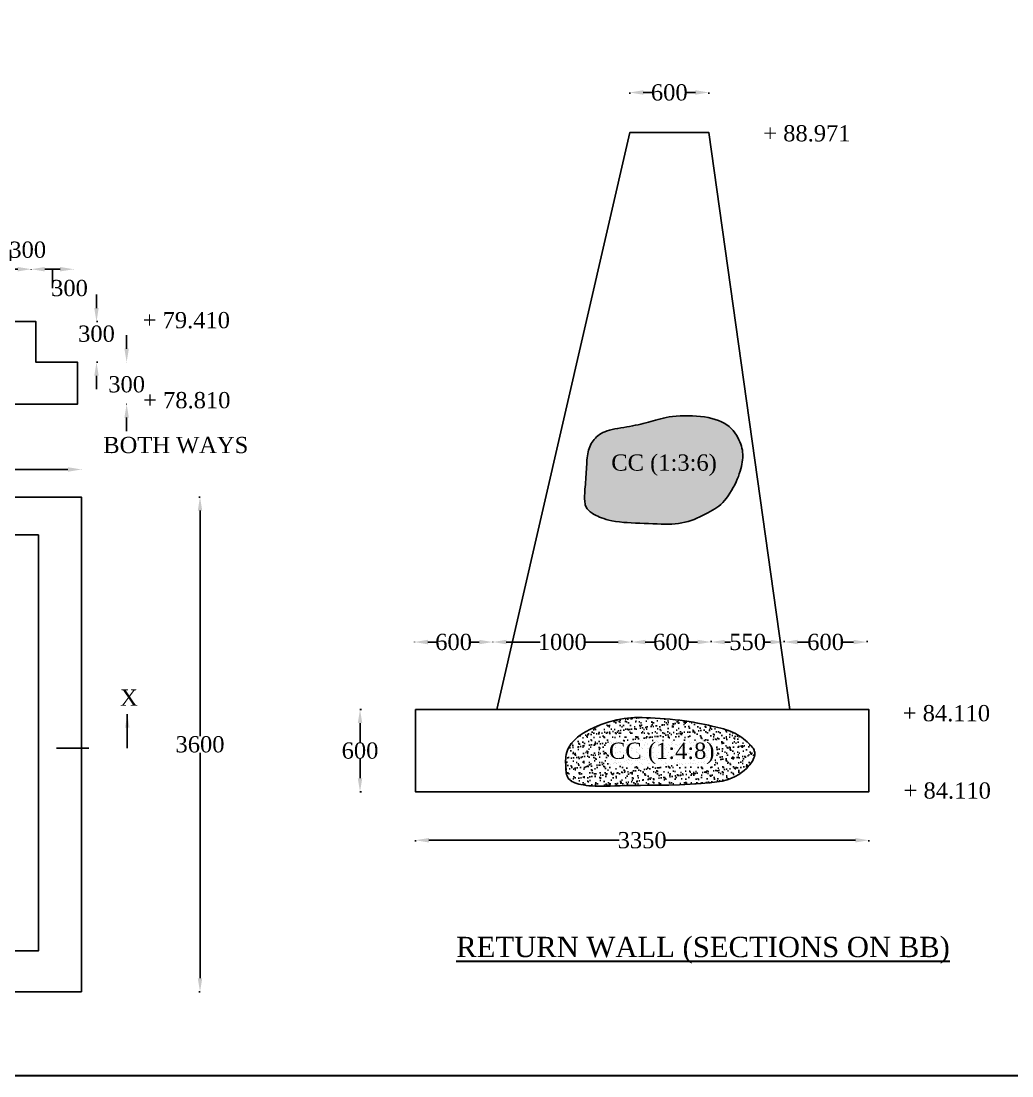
# Model space of a CAD drawing. Header units: millimetres. Extents: x 660 to 18688, y 100 to 12175.
# Drawn here: x 7944 to 11608, y 100 to 4000 of the extents above; entities that cross this region are included whole.
import ezdxf

# ---------------------------------------------------------------- set-up
doc = ezdxf.new("R2010")
doc.units = ezdxf.units.MM
doc.header["$MEASUREMENT"] = 0
doc.linetypes.add('ACAD_ISO03W100', pattern=[30, 12, -18])
for name, color, linetype in [('DIM', 5, 'Continuous'), ('DO LINE', 3, 'Continuous'), ('DWG.LINE', 10, 'Continuous'), ('HATCH', 2, 'Continuous'), ('TEXT', 7, 'Continuous')]:
    doc.layers.add(name, color=color, linetype=linetype)
doc.layers.add('TITLE', color=7, linetype='Continuous', lineweight=30)
doc.styles.get("Standard").update_dxf_attribs({"font": 'TIMES.TTF', "height": 60})
doc.dimstyles.get("Standard").update_dxf_attribs({"dimtxt": 60, "dimasz": 50, "dimexe": 0.18, "dimexo": 0.0625, "dimgap": 0.09, "dimtad": 0, "dimtih": 1, "dimtoh": 1, "dimdec": 0, "dimzin": 0, "dimdsep": 46, "dimtxsty": 'Standard', "dimcen": 300, "dimclrd": 5, "dimclre": 5, "dimclrt": 4, "dimadec": 0, "dimazin": 0, "dimtfac": 1, "dimtdec": 0, "dimtofl": 0, "dimtmove": 0, "dimatfit": 3, "dimfxl": 5, "dimfxlon": 1, "dimtolj": 1, "dimtzin": 0, "dimarcsym": 0})

# ---------------------------------------------------------------- blocks, each defined once
blk = doc.blocks.new('*D40')
at = {"layer": 'Defpoints', "color": 0, "ltscale": 0.2}
for p in [(7829.6, 3081.6), (7982, 3082.6), (7982, 3080.8)]:
    blk.add_point(p, dxfattribs=at)
at = {"layer": 'DIM', "color": 5, "lineweight": -2, "ltscale": 0.2}
for p, q in [((7905.8, 3082.6), (7905.5, 3154.3)), ((7905.5, 3154.3), (7905.7, 3154.3)), ((7829.6, 3081.7), (7829.6, 3082.8)), ((7879.6, 3082.6), (7932, 3082.6)), ((7982, 3080.9), (7982, 3082.8))]:
    blk.add_line(p, q, dxfattribs=at)
at = {"layer": 'DIM', "color": 5, "ltscale": 0.2}
for points in [[(7879.6, 3090.9), (7879.6, 3074.3), (7829.6, 3082.6)], [(7932, 3090.9), (7932, 3074.3), (7982, 3082.6)]]:
    blk.add_solid(points, dxfattribs=at)
at = {"layer": 'DIM', "color": 4, "ltscale": 0.2, "insert": (7968.9, 3154.3), "char_height": 60, "attachment_point": 5}
blk.add_mtext('\\A1;300', dxfattribs=at)
blk = doc.blocks.new('*D41')
at = {"layer": 'Defpoints', "color": 0, "ltscale": 0.2}
for p in [(7982, 3080.8), (8138.7, 3082.6), (8138.7, 3082.6)]:
    blk.add_point(p, dxfattribs=at)
at = {"layer": 'DIM', "color": 5, "lineweight": -2, "ltscale": 0.2}
for p, q in [((7982, 3080.9), (7982, 3082.8)), ((8032, 3082.6), (8088.7, 3082.6)), ((8060.3, 3082.6), (8060.1, 3012.6)), ((8138.7, 3082.6), (8138.7, 3082.8)), ((8060.1, 3012.6), (8060.2, 3012.6))]:
    blk.add_line(p, q, dxfattribs=at)
at = {"layer": 'DIM', "color": 5, "ltscale": 0.2}
for points in [[(8032, 3090.9), (8032, 3074.3), (7982, 3082.6)], [(8088.7, 3090.9), (8088.7, 3074.3), (8138.7, 3082.6)]]:
    blk.add_solid(points, dxfattribs=at)
at = {"layer": 'DIM', "color": 4, "ltscale": 0.2, "insert": (8123.4, 3012.6), "char_height": 60, "attachment_point": 5}
blk.add_mtext('\\A1;300', dxfattribs=at)
blk = doc.blocks.new('*D42')
at = {"layer": 'Defpoints', "color": 0, "ltscale": 0.2}
for p in [(8334.7, 2738.7), (8334.7, 2738.7), (8334.7, 2584.1)]:
    blk.add_point(p, dxfattribs=at)
at = {"layer": 'DIM', "color": 5, "lineweight": -2, "ltscale": 0.2}
for p, q in [((8334.7, 2788.7), (8334.7, 2838.7)), ((8334.7, 2738.7), (8334.5, 2738.7)), ((8334.7, 2584.1), (8334.9, 2584.1)), ((8334.7, 2534.1), (8334.7, 2484.1))]:
    blk.add_line(p, q, dxfattribs=at)
at = {"layer": 'DIM', "color": 5, "ltscale": 0.2}
for points in [[(8326.4, 2788.7), (8343, 2788.7), (8334.7, 2738.7)], [(8326.4, 2534.1), (8343, 2534.1), (8334.7, 2584.1)]]:
    blk.add_solid(points, dxfattribs=at)
at = {"layer": 'DIM', "color": 4, "ltscale": 0.2, "insert": (8334.7, 2656.8), "char_height": 60, "attachment_point": 5}
blk.add_mtext('\\A1;300', dxfattribs=at)
blk = doc.blocks.new('*D43')
at = {"layer": 'Defpoints', "color": 0, "ltscale": 0.2}
for p in [(8223.2, 2888.9), (8334.7, 2888.9), (8334.7, 2738.7)]:
    blk.add_point(p, dxfattribs=at)
at = {"layer": 'DIM', "color": 5, "lineweight": -2, "ltscale": 0.2}
for p, q in [((8223.2, 2938.9), (8223.2, 2988.9)), ((8228.2, 2888.9), (8223, 2888.9)), ((8228.2, 2738.7), (8223, 2738.7)), ((8223.2, 2688.7), (8223.2, 2638.7))]:
    blk.add_line(p, q, dxfattribs=at)
at = {"layer": 'DIM', "color": 5, "ltscale": 0.2}
for points in [[(8214.9, 2938.9), (8231.5, 2938.9), (8223.2, 2888.9)], [(8214.9, 2688.7), (8231.5, 2688.7), (8223.2, 2738.7)]]:
    blk.add_solid(points, dxfattribs=at)
at = {"layer": 'DIM', "color": 4, "ltscale": 0.2, "insert": (8223.2, 2843.9), "char_height": 60, "attachment_point": 5}
blk.add_mtext('\\A1;300', dxfattribs=at)
blk = doc.blocks.new('*D55')
at = {"layer": 'Defpoints', "color": 0, "ltscale": 0.2}
for p in [(3756, 2342.2), (8167.4, 2342.2), (8167.4, 2342.2)]:
    blk.add_point(p, dxfattribs=at)
at = {"layer": 'DIM', "color": 5, "lineweight": -2, "ltscale": 0.2}
for p, q in [((3756, 2342.2), (3756, 2342.4)), ((3806, 2342.2), (5877.3, 2342.2)), ((8117.4, 2342.2), (6046.2, 2342.2)), ((8167.4, 2342.2), (8167.4, 2342.4))]:
    blk.add_line(p, q, dxfattribs=at)
at = {"layer": 'DIM', "color": 5, "ltscale": 0.2}
for points in [[(3806, 2350.5), (3806, 2333.9), (3756, 2342.2)], [(8117.4, 2350.5), (8117.4, 2333.9), (8167.4, 2342.2)]]:
    blk.add_solid(points, dxfattribs=at)
at = {"layer": 'DIM', "color": 4, "ltscale": 0.2, "insert": (5961.7, 2342.2), "char_height": 60, "attachment_point": 5}
blk.add_mtext('\\A1;8800', dxfattribs=at)
blk = doc.blocks.new('*D56')
at = {"layer": 'Defpoints', "color": 0, "ltscale": 0.2}
for p in [(8598.7, 2240.4), (8598.7, 411.3), (8606, 411.3)]:
    blk.add_point(p, dxfattribs=at)
at = {"layer": 'DIM', "color": 5, "lineweight": -2, "ltscale": 0.2}
for p, q in [((8601, 2240.4), (8606.2, 2240.4)), ((8606, 2190.4), (8606, 1356.4)), ((8606, 461.3), (8606, 1295.2)), ((8601, 411.3), (8606.2, 411.3))]:
    blk.add_line(p, q, dxfattribs=at)
at = {"layer": 'DIM', "color": 5, "ltscale": 0.2}
for points in [[(8597.7, 2190.4), (8614.3, 2190.4), (8606, 2240.4)], [(8597.7, 461.3), (8614.3, 461.3), (8606, 411.3)]]:
    blk.add_solid(points, dxfattribs=at)
at = {"layer": 'DIM', "color": 4, "ltscale": 0.2, "insert": (8606, 1325.8), "char_height": 60, "attachment_point": 5}
blk.add_mtext('\\A1;3600', dxfattribs=at)
blk = doc.blocks.new('*D57')
at = {"layer": 'Defpoints', "color": 0, "ltscale": 0.2}
for p in [(10487.4, 3735.9), (10194.9, 3587.5), (10487.4, 3587.5)]:
    blk.add_point(p, dxfattribs=at)
at = {"layer": 'DIM', "color": 5, "lineweight": -2, "ltscale": 0.2}
for p, q in [((10194.9, 3730.9), (10194.9, 3736.1)), ((10244.9, 3735.9), (10278.1, 3735.9)), ((10437.4, 3735.9), (10404.2, 3735.9)), ((10487.4, 3730.9), (10487.4, 3736.1))]:
    blk.add_line(p, q, dxfattribs=at)
at = {"layer": 'DIM', "color": 5, "ltscale": 0.2}
for points in [[(10244.9, 3744.3), (10244.9, 3727.6), (10194.9, 3735.9)], [(10437.4, 3744.3), (10437.4, 3727.6), (10487.4, 3735.9)]]:
    blk.add_solid(points, dxfattribs=at)
at = {"layer": 'DIM', "color": 4, "ltscale": 0.2, "insert": (10341.1, 3735.9), "char_height": 60, "attachment_point": 5}
blk.add_mtext('\\A1;600', dxfattribs=at)
blk = doc.blocks.new('*D58')
at = {"layer": 'Defpoints', "color": 0, "ltscale": 0.2}
for p in [(9402.3, 1454.8), (9197.6, 1150.5), (9402.3, 1150.5)]:
    blk.add_point(p, dxfattribs=at)
at = {"layer": 'DIM', "color": 5, "lineweight": -2, "ltscale": 0.2}
for p, q in [((9202.6, 1454.8), (9197.4, 1454.8)), ((9197.6, 1404.8), (9197.6, 1333.2)), ((9197.6, 1200.5), (9197.6, 1272)), ((9202.6, 1150.5), (9197.4, 1150.5))]:
    blk.add_line(p, q, dxfattribs=at)
at = {"layer": 'DIM', "color": 5, "ltscale": 0.2}
for points in [[(9189.3, 1404.8), (9206, 1404.8), (9197.6, 1454.8)], [(9189.3, 1200.5), (9206, 1200.5), (9197.6, 1150.5)]]:
    blk.add_solid(points, dxfattribs=at)
at = {"layer": 'DIM', "color": 4, "ltscale": 0.2, "insert": (9197.6, 1302.6), "char_height": 60, "attachment_point": 5}
blk.add_mtext('\\A1;600', dxfattribs=at)
blk = doc.blocks.new('*D59')
at = {"layer": 'Defpoints', "color": 0, "ltscale": 0.2}
for p in [(9398.6, 1704.2), (9688.5, 1704.2), (9688.5, 1704.2)]:
    blk.add_point(p, dxfattribs=at)
at = {"layer": 'DIM', "color": 5, "lineweight": -2, "ltscale": 0.2}
for p, q in [((9398.6, 1704.2), (9398.6, 1704.4)), ((9448.6, 1704.2), (9480.5, 1704.2)), ((9638.5, 1704.2), (9606.6, 1704.2)), ((9688.5, 1704.2), (9688.5, 1704.4))]:
    blk.add_line(p, q, dxfattribs=at)
at = {"layer": 'DIM', "color": 5, "ltscale": 0.2}
for points in [[(9448.6, 1712.5), (9448.6, 1695.9), (9398.6, 1704.2)], [(9638.5, 1712.5), (9638.5, 1695.9), (9688.5, 1704.2)]]:
    blk.add_solid(points, dxfattribs=at)
at = {"layer": 'DIM', "color": 4, "ltscale": 0.2, "insert": (9543.6, 1704.2), "char_height": 60, "attachment_point": 5}
blk.add_mtext('\\A1;600', dxfattribs=at)
blk = doc.blocks.new('*D60')
at = {"layer": 'Defpoints', "color": 0, "ltscale": 0.2}
for p in [(9688.5, 1704.2), (10202.3, 1710.3), (10202.3, 1704.2)]:
    blk.add_point(p, dxfattribs=at)
at = {"layer": 'DIM', "color": 5, "lineweight": -2, "ltscale": 0.2}
for p, q in [((9688.5, 1704.2), (9688.5, 1704.4)), ((9738.5, 1704.2), (9863.5, 1704.2)), ((10152.3, 1704.2), (10027.3, 1704.2)), ((10202.3, 1709.2), (10202.3, 1704))]:
    blk.add_line(p, q, dxfattribs=at)
at = {"layer": 'DIM', "color": 5, "ltscale": 0.2}
for points in [[(9738.5, 1712.5), (9738.5, 1695.9), (9688.5, 1704.2)], [(10152.3, 1712.5), (10152.3, 1695.9), (10202.3, 1704.2)]]:
    blk.add_solid(points, dxfattribs=at)
at = {"layer": 'DIM', "color": 4, "ltscale": 0.2, "insert": (9945.4, 1704.2), "char_height": 60, "attachment_point": 5}
blk.add_mtext('\\A1;1000', dxfattribs=at)
blk = doc.blocks.new('*D61')
at = {"layer": 'Defpoints', "color": 0, "ltscale": 0.2}
for p in [(10202.3, 1710.3), (10496, 1711.5), (10496, 1704.2)]:
    blk.add_point(p, dxfattribs=at)
at = {"layer": 'DIM', "color": 5, "lineweight": -2, "ltscale": 0.2}
for p, q in [((10202.3, 1709.2), (10202.3, 1704)), ((10252.3, 1704.2), (10286.1, 1704.2)), ((10446, 1704.2), (10412.2, 1704.2)), ((10496, 1709.2), (10496, 1704))]:
    blk.add_line(p, q, dxfattribs=at)
at = {"layer": 'DIM', "color": 5, "ltscale": 0.2}
for points in [[(10252.3, 1712.5), (10252.3, 1695.9), (10202.3, 1704.2)], [(10446, 1712.5), (10446, 1695.9), (10496, 1704.2)]]:
    blk.add_solid(points, dxfattribs=at)
at = {"layer": 'DIM', "color": 4, "ltscale": 0.2, "insert": (10349.1, 1704.2), "char_height": 60, "attachment_point": 5}
blk.add_mtext('\\A1;600', dxfattribs=at)
blk = doc.blocks.new('*D62')
at = {"layer": 'Defpoints', "color": 0, "ltscale": 0.2}
for p in [(10765.7, 1740.1), (10496, 1711.5), (10765.7, 1704.2)]:
    blk.add_point(p, dxfattribs=at)
at = {"layer": 'DIM', "color": 5, "lineweight": -2, "ltscale": 0.2}
for p, q in [((10496, 1709.2), (10496, 1704)), ((10546, 1704.2), (10568, 1704.2)), ((10715.7, 1704.2), (10693.7, 1704.2)), ((10765.7, 1709.2), (10765.7, 1704))]:
    blk.add_line(p, q, dxfattribs=at)
at = {"layer": 'DIM', "color": 5, "ltscale": 0.2}
for points in [[(10546, 1712.5), (10546, 1695.9), (10496, 1704.2)], [(10715.7, 1712.5), (10715.7, 1695.9), (10765.7, 1704.2)]]:
    blk.add_solid(points, dxfattribs=at)
at = {"layer": 'DIM', "color": 4, "ltscale": 0.2, "insert": (10630.8, 1704.2), "char_height": 60, "attachment_point": 5}
blk.add_mtext('\\A1;550', dxfattribs=at)
blk = doc.blocks.new('*D63')
at = {"layer": 'Defpoints', "color": 0, "ltscale": 0.2}
for p in [(10765.7, 1740.1), (11072.4, 1724.6), (11072.4, 1704.2)]:
    blk.add_point(p, dxfattribs=at)
at = {"layer": 'DIM', "color": 5, "lineweight": -2, "ltscale": 0.2}
for p, q in [((10765.7, 1709.2), (10765.7, 1704)), ((10815.7, 1704.2), (10856, 1704.2)), ((11022.4, 1704.2), (10982.1, 1704.2)), ((11072.4, 1709.2), (11072.4, 1704))]:
    blk.add_line(p, q, dxfattribs=at)
at = {"layer": 'DIM', "color": 5, "ltscale": 0.2}
for points in [[(10815.7, 1712.5), (10815.7, 1695.9), (10765.7, 1704.2)], [(11022.4, 1712.5), (11022.4, 1695.9), (11072.4, 1704.2)]]:
    blk.add_solid(points, dxfattribs=at)
at = {"layer": 'DIM', "color": 4, "ltscale": 0.2, "insert": (10919, 1704.2), "char_height": 60, "attachment_point": 5}
blk.add_mtext('\\A1;600', dxfattribs=at)
blk = doc.blocks.new('*D64')
at = {"layer": 'Defpoints', "color": 0, "ltscale": 0.2}
for p in [(9402.3, 955.7), (11079, 971.5), (11079, 955.7)]:
    blk.add_point(p, dxfattribs=at)
at = {"layer": 'DIM', "color": 5, "lineweight": -2, "ltscale": 0.2}
for p, q in [((9402.3, 966.5), (9402.3, 971.6)), ((9452.3, 971.5), (10155.4, 971.5)), ((11029, 971.5), (10326, 971.5)), ((11079, 966.5), (11079, 971.6))]:
    blk.add_line(p, q, dxfattribs=at)
at = {"layer": 'DIM', "color": 5, "ltscale": 0.2}
for points in [[(9452.3, 979.8), (9452.3, 963.1), (9402.3, 971.5)], [(11029, 979.8), (11029, 963.1), (11079, 971.5)]]:
    blk.add_solid(points, dxfattribs=at)
at = {"layer": 'DIM', "color": 4, "ltscale": 0.2, "insert": (10240.7, 971.5), "char_height": 60, "attachment_point": 5}
blk.add_mtext('\\A1;3350', dxfattribs=at)

msp = doc.modelspace()

# ---------------------------------------------------------------- hatches: boundary and pattern name
at = {"layer": 'HATCH', "ltscale": 0.2}
h = msp.add_hatch(dxfattribs=at)
h.set_pattern_fill('AR-SAND', color=256, scale=15, style=0)
h.paths.add_polyline_path([(10611.3, 2413.4), (10609.9, 2420.6), (10607.9, 2428.1), (10605.4, 2435.8), (10602.3, 2444), (10598.6, 2452.4), (10594.2, 2461), (10589.2, 2469.5), (10583.5, 2478), (10577.1, 2486.1), (10569.9, 2493.9), (10562, 2501.1), (10553.4, 2507.7), (10543.9, 2513.6), (10533.7, 2518.8), (10522.7, 2523.5), (10511, 2527.5), (10498.5, 2531), (10485.3, 2534), (10471.4, 2536.3), (10456.8, 2538.2), (10441.6, 2539.6), (10426.3, 2540.5), (10410.8, 2541), (10395.6, 2540.9), (10380.8, 2540.5), (10366.6, 2539.6), (10353.3, 2538.4), (10341, 2536.7), (10329.7, 2534.7), (10319.2, 2532.5), (10309.3, 2530), (10299.9, 2527.4), (10290.7, 2524.7), (10281.8, 2522), (10268, 2517.9), (10249.8, 2513.1), (10230.6, 2508.5), (10210.4, 2504.3), (10194.4, 2501.5), (10183.5, 2499.6), (10172.5, 2497.8), (10161.4, 2496), (10150.5, 2494.1), (10139.9, 2492.1), (10129.6, 2489.9), (10120, 2487.5), (10111, 2484.8), (10102.9, 2481.8), (10095.5, 2478.5), (10088.8, 2474.9), (10082.8, 2471), (10077.3, 2466.9), (10072.4, 2462.5), (10067.8, 2457.9), (10063.6, 2453.2), (10059.7, 2448.2), (10056.1, 2443.1), (10052.7, 2437.8), (10049.7, 2432.2), (10047, 2426.4), (10044.6, 2420.3), (10042.5, 2413.9), (10040.8, 2407.1), (10039.4, 2400.1), (10038.3, 2392.7), (10037.4, 2385), (10036.7, 2377), (10036.2, 2368.8), (10035.7, 2360.3), (10034.9, 2344.9), (10033.9, 2329.4), (10032.6, 2311.6), (10031.4, 2295.8), (10030.7, 2286.7), (10030, 2277.8), (10029.4, 2269.2), (10028.9, 2261), (10028.4, 2253.2), (10028.1, 2245.8), (10028, 2238.8), (10028, 2232.4), (10028.3, 2226.3), (10028.8, 2220.8), (10029.5, 2215.8), (10030.5, 2211.3), (10031.9, 2207.2), (10033.5, 2203.6), (10035.4, 2200.2), (10037.5, 2197.1), (10040, 2194.2), (10042.7, 2191.4), (10045.7, 2188.6), (10048.9, 2185.8), (10052.5, 2183.1), (10056.5, 2180.3), (10060.8, 2177.4), (10065.6, 2174.6), (10071, 2171.8), (10076.9, 2169), (10083.4, 2166.1), (10090.6, 2163.3), (10098.6, 2160.5), (10107.6, 2157.8), (10117.7, 2155.2), (10129.1, 2152.7), (10141.9, 2150.3), (10156.4, 2148.1), (10172.6, 2146.1), (10185.8, 2145.6), (10200.3, 2144.9), (10215.6, 2144.2), (10231.6, 2143.4), (10247.9, 2142.7), (10264.2, 2141.9), (10280.3, 2141.3), (10295.8, 2140.7), (10310.6, 2140.3), (10324.7, 2140.1), (10338.1, 2140.2), (10351, 2140.6), (10363.4, 2141.4), (10375.5, 2142.7), (10387.3, 2144.6), (10398.8, 2147), (10410.3, 2150.1), (10421.5, 2153.7), (10432.6, 2157.8), (10443.4, 2162.3), (10454, 2167), (10464.2, 2171.9), (10474, 2176.9), (10483.4, 2181.8), (10492.4, 2186.6), (10500.9, 2191.4), (10509.1, 2196.3), (10516.9, 2201.4), (10524.4, 2207), (10531.7, 2213), (10538.8, 2219.7), (10545.7, 2227.2), (10552.5, 2235.6), (10559.1, 2244.7), (10565.5, 2254.4), (10571.7, 2264.5), (10577.5, 2275), (10582.9, 2285.5), (10588, 2296.1), (10592.5, 2306.4), (10596.5, 2316.5), (10600, 2326.2), (10603, 2335.5), (10605.6, 2344.6), (10607.7, 2353.3), (10609.5, 2361.7), (10610.8, 2369.8), (10611.8, 2377.5), (10612.5, 2384.9), (10612.8, 2392.2), (10612.8, 2399.2), (10612.3, 2406.3)])
h.paths.add_polyline_path([(9899.5, 5325), (9909.8, 5328.6), (9920.6, 5332.7), (9931.7, 5337.2), (9942.7, 5341.9), (9953.5, 5346.8), (9963.8, 5351.9), (9973.3, 5357.1), (9981.9, 5362.3), (9989.3, 5367.5), (9995.5, 5372.7), (10000.6, 5377.9), (10004.8, 5383.3), (10008.1, 5388.9), (10010.7, 5394.6), (10012.5, 5400.7), (10013.7, 5407), (10014.3, 5413.7), (10014.5, 5420.7), (10014.1, 5427.8), (10013.2, 5434.9), (10011.8, 5442), (10010, 5448.8), (10007.6, 5455.3), (10004.7, 5461.4), (10001.4, 5466.9), (9997.6, 5471.8), (9993.2, 5476.3), (9988.5, 5480.3), (9983.2, 5483.9), (9977.5, 5487), (9971.3, 5489.8), (9964.7, 5492.2), (9957.5, 5494.3), (9950, 5496.1), (9942.2, 5497.7), (9934.1, 5498.9), (9925.8, 5499.9), (9917.4, 5500.7), (9908.9, 5501.3), (9900.4, 5501.6), (9891.9, 5501.8), (9883.3, 5501.9), (9868, 5502), (9848.5, 5502.5), (9830.9, 5503.8), (9817.1, 5505.2), (9801.9, 5507), (9785.5, 5509.3), (9768.3, 5511.8), (9750.8, 5514.4), (9733.4, 5517.1), (9716.5, 5519.8), (9700.4, 5522.1), (9685.7, 5524.2), (9672.6, 5525.8), (9660.9, 5527), (9650.3, 5527.7), (9640.5, 5528.1), (9631.2, 5528), (9622.2, 5527.5), (9613.1, 5526.7), (9603.5, 5525.5), (9593.4, 5524), (9582.7, 5522.2), (9571.4, 5520.1), (9559.9, 5517.7), (9548.1, 5515), (9536.1, 5512), (9524.1, 5508.8), (9512.2, 5505.4), (9500.5, 5501.8), (9488.9, 5497.9), (9477.6, 5493.8), (9466.5, 5489.4), (9455.7, 5484.7), (9445.1, 5479.7), (9434.9, 5474.3), (9424.9, 5468.5), (9415.2, 5462.4), (9406, 5455.9), (9397.2, 5449.2), (9389, 5442.3), (9381.5, 5435.4), (9374.6, 5428.4), (9368.6, 5421.4), (9363.5, 5414.6), (9359.4, 5408), (9356.2, 5401.6), (9354, 5395.3), (9352.7, 5389.2), (9352.2, 5383.2), (9352.6, 5377.3), (9353.7, 5371.5), (9355.7, 5365.7), (9358.4, 5359.9), (9361.9, 5354.2), (9366.2, 5348.6), (9371.3, 5343.1), (9377.2, 5337.8), (9384, 5332.7), (9391.6, 5327.9), (9400, 5323.4), (9409.4, 5319.2), (9419.5, 5315.3), (9430.5, 5311.8), (9442.2, 5308.6), (9454.5, 5305.7), (9467.6, 5303.2), (9481.2, 5300.9), (9495.3, 5299), (9510.1, 5297.4), (9526.4, 5296), (9545, 5295), (9566.9, 5294.1), (9593.1, 5293.5), (9624.4, 5293.1), (9661.9, 5292.9), (9706.4, 5292.8), (9720.6, 5294.4), (9733.1, 5295.8), (9744.1, 5297.2), (9753.9, 5298.5), (9762.7, 5299.7), (9777.2, 5301.7), (9787.9, 5303.1), (9799, 5304.4), (9811, 5305.8), (9817.3, 5306.5), (9823.7, 5307.3), (9830.1, 5308.1), (9836.6, 5309.1), (9843.2, 5310.2), (9850, 5311.4), (9857.1, 5312.9), (9864.6, 5314.6), (9872.5, 5316.6), (9880.9, 5319), (9889.9, 5321.8)])
h.paths.add_polyline_path([(9941.6, 6450.2), (9934.9, 6458.2), (9927.9, 6466), (9920.6, 6473.6), (9913, 6480.9), (9905.1, 6487.8), (9896.8, 6494.1), (9888.2, 6499.8), (9879.3, 6504.7), (9870, 6508.7), (9860.4, 6511.7), (9850.5, 6513.7), (9840.4, 6514.9), (9830, 6515.3), (9819.5, 6515.1), (9808.9, 6514.2), (9798.2, 6512.8), (9787.6, 6511), (9776.9, 6508.8), (9766.3, 6506.3), (9755.7, 6503.3), (9745, 6499.9), (9734.2, 6496.1), (9723.2, 6491.7), (9712, 6486.9), (9700.5, 6481.5), (9688.8, 6475.6), (9676.8, 6469.2), (9664.6, 6462.2), (9652.2, 6454.9), (9639.7, 6447.1), (9627.1, 6438.9), (9614.4, 6430.4), (9601.8, 6421.5), (9589.1, 6412.4), (9576.6, 6403), (9564.1, 6393.5), (9551.7, 6383.8), (9539.5, 6374), (9527.4, 6364.1), (9515.5, 6354.2), (9503.8, 6344.3), (9492.3, 6334.4), (9481.2, 6324.6), (9470.5, 6314.9), (9460.5, 6305.2), (9451.1, 6295.6), (9442.5, 6286.1), (9434.9, 6276.6), (9428.3, 6267.2), (9422.8, 6257.9), (9418.5, 6248.6), (9415.1, 6239.4), (9412.8, 6230.2), (9411.3, 6221.1), (9410.6, 6211.9), (9410.6, 6202.8), (9411.3, 6193.6), (9412.7, 6184.4), (9415.5, 6175.2), (9420.2, 6166.4), (9427.8, 6157.8), (9438.8, 6149.8), (9454.1, 6142.3), (9474.3, 6135.6), (9500.2, 6129.8), (9537.4, 6123.7), (9569.9, 6118.9), (9598.4, 6115.1), (9623.7, 6112.3), (9646.5, 6110.5), (9667.4, 6109.5), (9687.1, 6109.3), (9706.5, 6109.7), (9725.9, 6110.7), (9745.4, 6112.2), (9764.8, 6114.3), (9783.9, 6116.9), (9802.5, 6120.1), (9820.5, 6123.7), (9837.7, 6127.9), (9853.8, 6132.6), (9868.7, 6137.7), (9882.5, 6143.4), (9895.2, 6149.5), (9906.8, 6156.2), (9917.5, 6163.4), (9927.2, 6171.2), (9936, 6179.6), (9944, 6188.6), (9951.2, 6198.2), (9957.6, 6208.4), (9963.3, 6219.1), (9968.3, 6230.3), (9972.6, 6242.1), (9976.1, 6254.3), (9979, 6266.9), (9981.3, 6279.9), (9982.9, 6293.3), (9983.9, 6306.9), (9984.2, 6320.6), (9984, 6334.2), (9983, 6347.6), (9981.5, 6360.6), (9979.3, 6373.1), (9976.5, 6384.9), (9973.1, 6395.9), (9969.1, 6406.2), (9964.5, 6415.9), (9959.4, 6425.1), (9953.9, 6433.8), (9947.9, 6442.1)])
h.paths.add_polyline_path([(10106.4, 2298.8), (10528.1, 2298.8), (10528.1, 2419.5), (10106.4, 2419.5)], flags=24)
h.paths.add_polyline_path([(9494.4, 5350), (9894, 5350), (9894, 5470.7), (9494.4, 5470.7)], flags=24)
h.paths.add_polyline_path([(9500.7, 6254.5), (9900.3, 6254.5), (9900.3, 6375.2), (9500.7, 6375.2)], flags=24)
h = msp.add_hatch(dxfattribs=at)
h.set_pattern_fill('AR-SAND', color=256, scale=15, style=0)
h.paths.add_polyline_path([(10560.2, 1377), (10551.1, 1380), (10541.6, 1382.8), (10531.6, 1385.4), (10521.1, 1388.1), (10510, 1390.8), (10498.4, 1393.5), (10486.2, 1396.3), (10473.3, 1399.2), (10459.7, 1402.1), (10445.4, 1404.9), (10430.4, 1407.6), (10414.5, 1410.2), (10397.9, 1412.7), (10380.5, 1414.9), (10362.4, 1417), (10344, 1418.8), (10325.5, 1420.4), (10307.2, 1421.8), (10289.3, 1422.9), (10272, 1423.8), (10255.7, 1424.5), (10240.5, 1424.9), (10226.1, 1425), (10212.5, 1424.8), (10199.4, 1424.1), (10186.6, 1423), (10173.7, 1421.4), (10160.7, 1419.2), (10147.3, 1416.4), (10133.3, 1412.9), (10118.8, 1408.9), (10104.1, 1404.2), (10089.4, 1399), (10074.9, 1393.4), (10060.7, 1387.3), (10047.1, 1380.9), (10034.3, 1374.1), (10022.5, 1367), (10011.7, 1359.7), (10001.9, 1352.2), (9993.1, 1344.5), (9985.4, 1336.7), (9978.6, 1328.7), (9972.9, 1320.7), (9968.3, 1312.7), (9964.7, 1304.7), (9962, 1296.6), (9960.1, 1288.7), (9958.9, 1280.9), (9958.2, 1273.2), (9957.9, 1265.6), (9957.9, 1258.3), (9958, 1251.2), (9958.2, 1244.4), (9958.5, 1237.8), (9958.9, 1231.6), (9959.5, 1225.7), (9960.3, 1220.1), (9961.4, 1214.9), (9962.9, 1210), (9964.7, 1205.5), (9966.9, 1201.4), (9969.7, 1197.7), (9973, 1194.3), (9976.8, 1191.2), (9981.3, 1188.4), (9986.5, 1185.8), (9992.3, 1183.4), (9999, 1181.3), (10006.4, 1179.3), (10014.6, 1177.5), (10023.5, 1175.8), (10033.2, 1174.4), (10043.6, 1173.2), (10054.8, 1172.3), (10066.5, 1171.6), (10079, 1171.3), (10092.1, 1171.2), (10106.3, 1171.4), (10121.9, 1171.7), (10139.3, 1172.2), (10158.9, 1172.7), (10181.1, 1173.3), (10206.2, 1173.8), (10234.8, 1174.2), (10266.9, 1174.5), (10302, 1174.8), (10339.5, 1175.4), (10378.6, 1176.4), (10418.6, 1178.2), (10458.7, 1180.8), (10498.3, 1184.6), (10536.6, 1189.6), (10554.8, 1194.8), (10571, 1200.7), (10585.2, 1207.2), (10597.7, 1214.2), (10608.6, 1221.5), (10618.1, 1229), (10626.2, 1236.5), (10633.2, 1243.8), (10639.2, 1250.8), (10644.3, 1257.5), (10648.5, 1264), (10651.8, 1270), (10654.3, 1275.8), (10656.1, 1281.3), (10657.2, 1286.4), (10657.7, 1291.2), (10657.5, 1295.6), (10656.7, 1299.8), (10655.4, 1303.9), (10653.4, 1307.9), (10650.8, 1311.9), (10647.6, 1316), (10643.8, 1320.3), (10639.3, 1324.9), (10634.3, 1329.9), (10628.6, 1335.1), (10622.5, 1340.5), (10615.9, 1346), (10608.8, 1351.4), (10601.4, 1356.6), (10593.7, 1361.5), (10585.7, 1366), (10577.5, 1370.1), (10569, 1373.7)])
h.paths.add_polyline_path([(10098, 1233.3), (10519.7, 1233.3), (10519.7, 1353.9), (10098, 1353.9)], flags=24)

# ---------------------------------------------------------------- linework, layer by layer
at = {"layer": 'DO LINE', "linetype": 'ACAD_ISO03W100', "ltscale": 10}
msp.add_lwpolyline([(3574.8, 1414.3), (3574.8, 1312.3), (8337.1, 1312.3), (8337.1, 1438.1)], dxfattribs=at)
at = {"layer": 'DWG.LINE', "ltscale": 0.2}
for points in [[(10787.2, 1454.8), (10487.4, 3587.5), (10194.9, 3587.5), (9702.9, 1454.8)], [(10172.6, 2146.1), (10156.4, 2148.1), (10141.9, 2150.3), (10129.1, 2152.7), (10117.7, 2155.2), (10107.6, 2157.8), (10098.6, 2160.5), (10090.6, 2163.3), (10083.4, 2166.1), (10076.9, 2169), (10071, 2171.8), (10065.6, 2174.6), (10060.8, 2177.4), (10056.5, 2180.3), (10052.5, 2183.1), (10048.9, 2185.8), (10045.7, 2188.6), (10042.7, 2191.4), (10040, 2194.2), (10037.5, 2197.1), (10035.4, 2200.2), (10033.5, 2203.6), (10031.9, 2207.2), (10030.5, 2211.3), (10029.5, 2215.8), (10028.8, 2220.8), (10028.3, 2226.3), (10028, 2232.4), (10028, 2238.8), (10028.1, 2245.8), (10028.4, 2253.2), (10028.9, 2261), (10029.4, 2269.2), (10030, 2277.8), (10030.7, 2286.7), (10031.4, 2295.8), (10032.1, 2305.1), (10032.8, 2314.5), (10033.5, 2324), (10034.2, 2333.3), (10034.7, 2342.5), (10035.2, 2351.5), (10035.7, 2360.3), (10036.2, 2368.8), (10036.7, 2377), (10037.4, 2385), (10038.3, 2392.7), (10039.4, 2400.1), (10040.8, 2407.1), (10042.5, 2413.9), (10044.6, 2420.3), (10047, 2426.4), (10049.7, 2432.2), (10052.7, 2437.8), (10056.1, 2443.1), (10059.7, 2448.2), (10063.6, 2453.2), (10067.8, 2457.9), (10072.4, 2462.5), (10077.3, 2466.9), (10082.8, 2471), (10088.8, 2474.9), (10095.5, 2478.5), (10102.9, 2481.8), (10111, 2484.8), (10120, 2487.5), (10129.6, 2489.9), (10139.9, 2492.1), (10150.5, 2494.1), (10161.4, 2496), (10172.5, 2497.8), (10183.5, 2499.6), (10194.4, 2501.5), (10205.1, 2503.4), (10215.4, 2505.4), (10225.5, 2507.5), (10235.4, 2509.7), (10245.1, 2511.9), (10254.5, 2514.3), (10263.8, 2516.8), (10272.8, 2519.4), (10281.8, 2522), (10290.7, 2524.7), (10299.9, 2527.4), (10309.3, 2530), (10319.2, 2532.5), (10329.7, 2534.7), (10341, 2536.7), (10353.3, 2538.4), (10366.6, 2539.6), (10380.8, 2540.5), (10395.6, 2540.9), (10410.8, 2541), (10426.3, 2540.5), (10441.6, 2539.6), (10456.8, 2538.2), (10471.4, 2536.3), (10485.3, 2534), (10498.5, 2531), (10511, 2527.5), (10522.7, 2523.5), (10533.7, 2518.8), (10543.9, 2513.6), (10553.4, 2507.7), (10562, 2501.1), (10569.9, 2493.9), (10577.1, 2486.1), (10583.5, 2478), (10589.2, 2469.5), (10594.2, 2461), (10598.6, 2452.4), (10602.3, 2444), (10605.4, 2435.8), (10607.9, 2428.1), (10609.9, 2420.6), (10611.3, 2413.4), (10612.3, 2406.3), (10612.8, 2399.2), (10612.8, 2392.2), (10612.5, 2384.9), (10611.8, 2377.5), (10610.8, 2369.8), (10609.5, 2361.7), (10607.7, 2353.3), (10605.6, 2344.6), (10603, 2335.5), (10600, 2326.2), (10596.5, 2316.5), (10592.5, 2306.4), (10588, 2296.1), (10582.9, 2285.5), (10577.5, 2275), (10571.7, 2264.5), (10565.5, 2254.4), (10559.1, 2244.7), (10552.5, 2235.6), (10545.7, 2227.2), (10538.8, 2219.7), (10531.7, 2213), (10524.4, 2207), (10516.9, 2201.4), (10509.1, 2196.3), (10500.9, 2191.4), (10492.4, 2186.6), (10483.4, 2181.8), (10474, 2176.9), (10464.2, 2171.9), (10454, 2167), (10443.4, 2162.3), (10432.6, 2157.8), (10421.5, 2153.7), (10410.3, 2150.1), (10398.8, 2147), (10387.3, 2144.6), (10375.5, 2142.7), (10363.4, 2141.4), (10351, 2140.6), (10338.1, 2140.2), (10324.7, 2140.1), (10310.6, 2140.3), (10295.8, 2140.7), (10280.3, 2141.3), (10264.2, 2141.9), (10247.9, 2142.7), (10231.6, 2143.4), (10215.6, 2144.2), (10200.3, 2144.9), (10185.8, 2145.6), (10172.6, 2146.1)], [(10536.6, 1189.6), (10498.3, 1184.6), (10458.7, 1180.8), (10418.6, 1178.2), (10378.6, 1176.4), (10339.5, 1175.4), (10302, 1174.8), (10266.9, 1174.5), (10234.8, 1174.2), (10206.2, 1173.8), (10181.1, 1173.3), (10158.9, 1172.7), (10139.3, 1172.2), (10121.9, 1171.7), (10106.3, 1171.4), (10092.1, 1171.2), (10079, 1171.3), (10066.5, 1171.6), (10054.8, 1172.3), (10043.6, 1173.2), (10033.2, 1174.4), (10023.5, 1175.8), (10014.6, 1177.5), (10006.4, 1179.3), (9999, 1181.3), (9992.3, 1183.4), (9986.5, 1185.8), (9981.3, 1188.4), (9976.8, 1191.2), (9973, 1194.3), (9969.7, 1197.7), (9966.9, 1201.4), (9964.7, 1205.5), (9962.9, 1210), (9961.4, 1214.9), (9960.3, 1220.1), (9959.5, 1225.7), (9958.9, 1231.6), (9958.5, 1237.8), (9958.2, 1244.4), (9958, 1251.2), (9957.9, 1258.3), (9957.9, 1265.6), (9958.2, 1273.2), (9958.9, 1280.9), (9960.1, 1288.7), (9962, 1296.6), (9964.7, 1304.7), (9968.3, 1312.7), (9972.9, 1320.7), (9978.6, 1328.7), (9985.4, 1336.7), (9993.1, 1344.5), (10001.9, 1352.2), (10011.7, 1359.7), (10022.5, 1367), (10034.3, 1374.1), (10047.1, 1380.9), (10060.7, 1387.3), (10074.9, 1393.4), (10089.4, 1399), (10104.1, 1404.2), (10118.8, 1408.9), (10133.3, 1412.9), (10147.3, 1416.4), (10160.7, 1419.2), (10173.7, 1421.4), (10186.6, 1423), (10199.4, 1424.1), (10212.5, 1424.8), (10226.1, 1425), (10240.5, 1424.9), (10255.7, 1424.5), (10272, 1423.8), (10289.3, 1422.9), (10307.2, 1421.8), (10325.5, 1420.4), (10344, 1418.8), (10362.4, 1417), (10380.5, 1414.9), (10397.9, 1412.7), (10414.5, 1410.2), (10430.4, 1407.6), (10445.4, 1404.9), (10459.7, 1402.1), (10473.3, 1399.2), (10486.2, 1396.3), (10498.4, 1393.5), (10510, 1390.8), (10521.1, 1388.1), (10531.6, 1385.4), (10541.6, 1382.8), (10551.1, 1380), (10560.2, 1377), (10569, 1373.7), (10577.5, 1370.1), (10585.7, 1366), (10593.7, 1361.5), (10601.4, 1356.6), (10608.8, 1351.4), (10615.9, 1346), (10622.5, 1340.5), (10628.6, 1335.1), (10634.3, 1329.9), (10639.3, 1324.9), (10643.8, 1320.3), (10647.6, 1316), (10650.8, 1311.9), (10653.4, 1307.9), (10655.4, 1303.9), (10656.7, 1299.8), (10657.5, 1295.6), (10657.7, 1291.2), (10657.2, 1286.4), (10656.1, 1281.3), (10654.3, 1275.8), (10651.8, 1270), (10648.5, 1264), (10644.3, 1257.5), (10639.2, 1250.8), (10633.2, 1243.8), (10626.2, 1236.5), (10618.1, 1229), (10608.6, 1221.5), (10597.7, 1214.2), (10585.2, 1207.2), (10571, 1200.7), (10554.8, 1194.8), (10536.6, 1189.6)]]:
    msp.add_lwpolyline(points, dxfattribs=at)
for points in [[(3749, 2733.7), (3749, 2584.1), (8153.6, 2584.1), (8153.6, 2738.7), (7999, 2738.7), (7999, 2888.9), (3893.9, 2888.9), (3893.9, 2733.7), (3749, 2733.7)], [(8167.4, 411.3), (3756, 411.3), (3756, 2240.4), (8167.4, 2240.4)], [(3907.9, 2100.3), (8008.4, 2100.3), (8008.4, 562.2), (3907.9, 562.2)], [(9402.3, 1454.8), (11079, 1454.8), (11079, 1150.5), (9402.3, 1150.5)]]:
    msp.add_lwpolyline(points, close=True, dxfattribs=at)
at = {"layer": 'TITLE', "ltscale": 0.2}
msp.add_lwpolyline([(666.7, 12174.9), (18688.3, 12174.9), (18688.3, 100.2), (666.7, 100.2)], close=True, dxfattribs=at)

# ---------------------------------------------------------------- texts
at = {"layer": 'TEXT', "ltscale": 0.2}
for s, p in [('+ 88.971', (10688.4, 3555.1)), ('+ 79.410', (8393.8, 2864.3)), ('+ 78.810', (8395.5, 2568.5)), ('BOTH WAYS', (8248.3, 2402.7)), ('CC (1:3:6)', (10126.6, 2337.8)), ('X', (8310.6, 1468.8)), ('+ 84.110', (11204.2, 1411.3)), ('CC (1:4:8)', (10118.1, 1272.3)), ('+ 84.110', (11207.3, 1125.3))]:
    msp.add_text(s, height=60, dxfattribs=at).set_placement(p)
at = {"layer": 'TITLE', "ltscale": 0.2}
msp.add_text('%%URETURN WALL (SECTIONS ON BB)', height=75, dxfattribs=at).set_placement((9553.3, 539.4))

# ---------------------------------------------------------------- dimensions: what is measured, and where the dimension line sits
at = {"layer": 'DIM', "ltscale": 0.2}
for base, p1, p2, text, picture, middle in [((10487.4, 3735.9), (10194.9, 3587.5), (10487.4, 3587.5), '600', '*D57', (10341.1, 3735.9)), ((8167.4, 2342.2), (3756, 2342.2), (8167.4, 2342.2), '8800', '*D55', (5961.7, 2342.2)), ((9688.5, 1704.2), (9398.6, 1704.2), (9688.5, 1704.2), '600', '*D59', (9543.6, 1704.2))]:
    dim = msp.add_linear_dim(base=base, p1=p1, p2=p2, text=text, dimstyle='Standard', dxfattribs=at)
    dim.commit()
    dim.dimension.update_dxf_attribs({"geometry": picture, "text_midpoint": middle})
for base, p1, p2, picture, middle in [((7982, 3082.6), (7829.6, 3081.6), (7982, 3080.8), '*D40', (7905.8, 3154.3)), ((8138.7, 3082.6), (7982, 3080.8), (8138.7, 3082.6), '*D41', (8060.3, 3012.6))]:
    dim = msp.add_linear_dim(base=base, p1=p1, p2=p2, text='300', dimstyle='Standard', override={"dimtmove": 1}, dxfattribs=at)
    dim.commit()
    dim.dimension.update_dxf_attribs({"geometry": picture, "text_midpoint": middle, "dimtype": 160})
for base, p1, p2, picture, middle, dimtype in [((8223.2, 2888.9), (8334.7, 2738.7), (8334.7, 2888.9), '*D43', (8223.2, 2843.9), 161), ((8334.7, 2738.7), (8334.7, 2584.1), (8334.7, 2738.7), '*D42', (8334.7, 2656.8), 160)]:
    dim = msp.add_linear_dim(base=base, p1=p1, p2=p2, angle=90, text='300', dimstyle='Standard', dxfattribs=at)
    dim.commit()
    dim.dimension.update_dxf_attribs({"geometry": picture, "text_midpoint": middle, "dimtype": dimtype})
for base, p1, p2, text, picture, middle in [((8606, 411.3), (8598.7, 2240.4), (8598.7, 411.3), '3600', '*D56', (8606, 1325.8)), ((9197.6, 1150.5), (9402.3, 1454.8), (9402.3, 1150.5), '600', '*D58', (9197.6, 1302.6))]:
    dim = msp.add_linear_dim(base=base, p1=p1, p2=p2, angle=90, text=text, dimstyle='Standard', dxfattribs=at)
    dim.commit()
    dim.dimension.update_dxf_attribs({"geometry": picture, "text_midpoint": middle})
for base, p1, p2, text, picture, middle in [((10202.3, 1704.2), (9688.5, 1704.2), (10202.3, 1710.3), '1000', '*D60', (9945.4, 1704.2)), ((10496, 1704.2), (10202.3, 1710.3), (10496, 1711.5), '600', '*D61', (10349.1, 1704.2)), ((10765.7, 1704.2), (10496, 1711.5), (10765.7, 1740.1), '550', '*D62', (10630.8, 1704.2)), ((11072.4, 1704.2), (10765.7, 1740.1), (11072.4, 1724.6), '600', '*D63', (10919, 1704.2))]:
    dim = msp.add_linear_dim(base=base, p1=p1, p2=p2, text=text, dimstyle='Standard', override={"dimtmove": 1}, dxfattribs=at)
    dim.commit()
    dim.dimension.update_dxf_attribs({"geometry": picture, "text_midpoint": middle})
dim = msp.add_aligned_dim(p1=(9402.3, 955.7), p2=(11079, 955.7), distance=15.8, text='3350', dimstyle='Standard', dxfattribs=at)
dim.commit()
dim.dimension.update_dxf_attribs({"geometry": '*D64', "text_midpoint": (10240.7, 971.5)})

# ---------------------------------------------------------------- leaders
msp.add_leader([(8337.1, 1438.1), (8337.1, 1312.3)], dimstyle='Standard', override={"dimgap": 0.09, "dimtad": 0}, dxfattribs=at)

doc.saveas('drawing.dxf')
